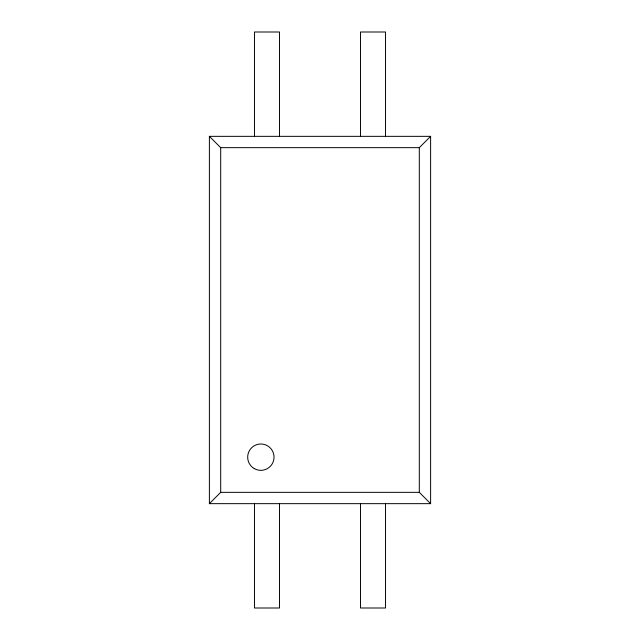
<?xml version="1.0" encoding="UTF-8"?>
<svg xmlns="http://www.w3.org/2000/svg" width="640" height="640" viewBox="0 0 640 640"><rect width="100%" height="100%" fill="white"/><g stroke="black" fill="none" stroke-linecap="round" stroke-linejoin="round"><path stroke-width="0.96" d="M430.608 503.656L419.304 492.344L419.304 147.656L430.608 136.344L209.392 136.344L209.392 503.656L430.608 503.656L430.608 136.344M209.392 503.656L220.696 492.344L220.696 147.656L209.392 136.344M220.696 147.656L419.304 147.656M220.696 492.344L419.304 492.344M385.528 136.344L385.528 32L360.488 32L360.488 136.344M385.528 503.656L385.528 608L360.488 608L360.488 503.656M279.512 136.344L279.512 32L254.472 32L254.472 136.344M279.512 503.656L279.512 608L254.472 608L254.472 503.656M254.256 468.592A13.192 13.192 0 0 0 274.04 457.176A13.192 13.192 0 0 0 254.256 445.752A13.192 13.192 0 0 0 254.256 468.592"/></g></svg>
